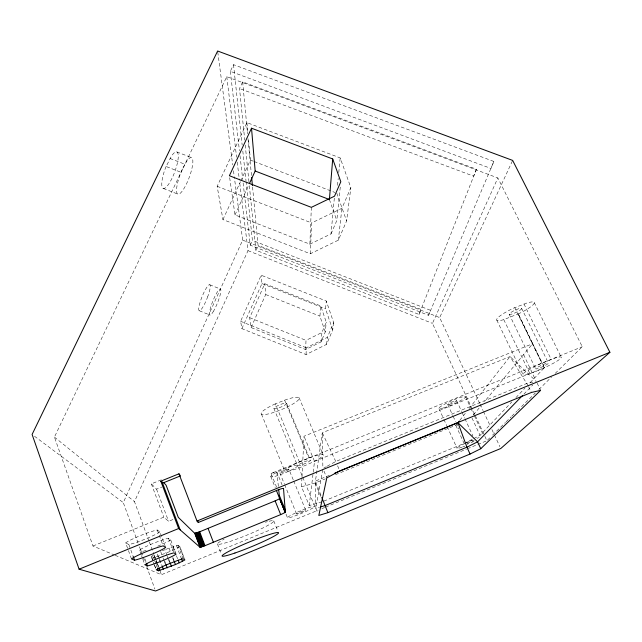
<?xml version="1.0" encoding="UTF-8"?>
<svg xmlns="http://www.w3.org/2000/svg" width="642" height="642" viewBox="0 0 642 642"><rect width="100%" height="100%" fill="white"/><g stroke="black" fill="none" stroke-linecap="round" stroke-linejoin="round"><path stroke-width="0.48" stroke-dasharray="3.21 2.41" d="M305.632 349.561L306.001 340.38L321.907 332.516L326.272 322.252L320.751 305.969L264.785 283.724L249.674 317.71L251.078 327.54L305.632 349.561L321.032 341.929L325.261 331.962L326.272 322.252M229.675 177.69L234.988 214.926L309.869 244.161L311.346 207.35M306.041 354.561L306.322 347.795L327.372 337.363L333.639 322.557L326.313 301.058L261.174 275.217L240.614 321.281L241.89 328.632L306.041 354.561L326.585 344.369L332.708 329.892L333.639 322.557M310.311 253.791L311.619 222.935L341.913 208.297L350.853 187.673L340.196 157.916L246.921 122.622L217.157 186.308L222.935 219.58L310.311 253.791L338.318 240.172L346.608 220.952L350.853 187.673M321.979 501.779L309.251 505.551L301.499 486.748L301.949 477.841M301.997 476.846L304.011 436.247L532.683 343.695L544.472 367.609L529.064 383.804M325.261 331.962L319.917 316.153L320.751 305.969M321.032 341.929L321.907 332.516M309.869 244.161L331.023 233.897L334.506 196.203M332.708 329.892L325.55 308.858L326.313 301.058M337.531 185.329L338.198 178.476M338.767 172.602L340.196 157.916M331.023 233.897L336.801 220.575L340.404 185.731M326.585 344.369L327.372 337.363M338.318 240.172L341.913 208.297M309.251 505.551L313.111 473.154M313.224 472.175L314.516 461.373L304.011 436.247M322.725 469.519L315.88 508.352L317.71 512.798M249.353 185.731L255.877 250.211L419.066 314.476L476.452 169.215L242.66 81.887L239.522 88.516L244.738 140.1M493.858 161.455L491.042 168.501L230.342 71.318L233.519 64.657L493.858 161.455L428.535 315.318L250.244 245.172L242.853 180.595M428.535 315.318L430.533 310.327L252.41 240.373L246.119 181.798M476.452 169.215L473.627 176.189L239.522 88.516M419.066 314.476L421.088 309.444L258.06 245.364L252.523 186.549M166.101 166.511L165.283 168.525A19.469 5.024 -69.6 0 0 163.269 188.427A19.469 5.024 -69.6 0 0 174.744 171.895L176.309 167.193A19.469 5.024 -69.6 0 0 171.542 155.942L166.101 166.511L181.052 172.305M251.078 327.54L265.7 294.526L264.785 283.724M241.89 328.632L261.952 283.571L261.174 275.217M474.663 414.331L432.451 323.375L497.847 177.954L226.778 76.687L54.418 437.09L92.994 546.005L114.26 554.929M255.877 250.211L258.06 245.364M250.244 245.172L252.41 240.373M148.984 540.989L134.475 501.635L248.005 250.661L239.514 181.068M138.062 543.044L123.28 502.614L242.668 240.132L234.274 176.759M234.988 214.926L248.582 185.361M222.935 219.58L240.429 181.734M240.846 180.827L250.42 160.099L248.398 138.407M479.694 403.369L439.666 317.589L512.653 160.412M496.796 320.133L523.045 374.663A20.985 2.624 -24.3 0 1 540.476 363.781L554.648 358.18A20.985 2.624 -24.3 0 1 548.388 365.852L544.288 367.802L518.238 313.834L532.683 343.695L484.269 401.876M459.816 420.341L466.02 412.469M469.117 408.537L510.029 356.575L536.287 381.364M473.483 414.844L481.099 405.696M473.828 438.502L480.015 435.356L511.794 401.956M515.935 397.599L524.923 388.161M523.856 394.164L532.828 384.919M489.758 437.908L486.909 440.709L475.088 415.246M492.599 435.099L505.414 422.476M506.121 421.77L511.104 416.859M511.818 416.16L516.802 411.249M517.508 410.543L535.308 393.008M538.863 389.501L551.671 376.878M555.234 373.371L582.278 346.712L497.847 177.954M152.836 560.739L151.223 556.165L154.224 564.326L153.165 561.646M151.167 556.205L153.494 557.417L158.422 555.956L170.507 551.293L179.856 546.631L184.856 559.936M131.45 558.877L125.655 542.899L127.22 541.848A20.375 2.528 -21.5 0 1 154 530.806L157.25 529.987L159.858 531.897L165.66 547.49M159.858 531.897L158.253 532.94A20.375 2.528 -21.5 0 1 132.148 543.718L128.873 544.568L125.655 542.899M141.176 554.68L139.499 550.09L141.288 548.966A18.698 2.135 -21.7 0 1 165.957 538.879L168.493 538.229L170.692 539.842L176.06 554.198M170.692 539.842L168.87 540.957A18.698 2.135 -21.7 0 1 157.475 546.278M152.01 555.707L153.59 554.8M323.753 468.074L326.329 466.662M327.187 466.196L335.774 461.486L526.994 383.378L535.356 381.565M335.541 474.663L457.586 424.49M323.809 501.137L464.094 443.453L472.937 438.951M518.078 314.058L522.082 312.068A20.68 3.651 -25 0 0 527.427 302.807L513.399 308.208A20.68 3.651 -25 0 0 497.389 318.263A20.68 3.651 -25 0 0 503.785 319.652L518.238 313.834M544.288 367.802L543.581 368.139A20.985 2.624 -24.3 0 1 523.013 374.623M275.346 403.842L272.08 405.375A20.624 3.876 -22.6 0 0 265.619 414.435A20.624 3.876 -22.6 0 0 295.834 402.093A20.624 3.876 -22.6 0 0 286.926 399.316L275.346 403.842L299.397 461.927M472.777 439.971L469.214 441.487A14.71 1.348 -23.5 0 0 465.731 443.076M162.306 550.748L164.817 549.704L166.848 555.161M115.183 555.322L161.415 574.718L318.135 510.197M321.843 508.665L324.627 507.525M325.55 507.14L466.509 449.111M467.432 448.726L485.978 441.094M329.346 475.353L315.463 481.035L315.88 508.352L319.507 507.26M301.499 486.748L315.182 483.001L325.366 478.828M92.994 546.005L163.814 517.147L168.589 521.296L173.87 519.145M276.646 487.246L271.06 473.475L582.278 346.712M314.516 461.373L544.472 367.609M161.327 479.831L151.351 483.859L156.544 489.18L161.784 487.061M465.923 442.723L472.303 440.171M165.668 549.375L177.97 545.243L179.856 546.631M143.062 551.269L144.771 550.82A18.698 2.135 -21.7 0 0 146.264 550.371M250.42 160.099L253.205 161.166M254.136 161.527L334.915 192.456M176.863 151.945L191.597 157.627M169.978 158.478L184.904 164.248M217.157 186.308L311.619 222.935M163.349 188.451L178.003 194.181M242.668 240.132L439.666 317.589M248.005 250.661L432.451 323.375M261.952 283.571L325.55 308.858M265.7 294.526L319.917 316.153M209.693 284.751L220.367 289.028M249.674 317.71L306.001 340.38M240.614 321.281L306.322 347.795M199.357 310.76L210.014 315.07M139.499 550.09L142.211 551.494M34.499 436.247L123.28 502.614M54.418 437.09L134.475 501.635M534.208 302.518L561.22 357.257M523.952 303.907L551.173 359.384M521.689 308.481A6.893 1.22 -25 0 1 512.541 313.834A6.893 1.22 -25 0 1 512.051 311.731A6.893 1.22 -25 0 1 521.689 308.481L548.445 363.139A6.998 0.875 -24.3 0 1 538.975 368.195A6.998 0.875 -24.3 0 1 538.758 366.63A6.998 0.875 -24.3 0 1 548.445 363.139M514.748 307.606L541.848 363.179M509.17 314.235L535.677 368.853M537.153 383.154L540.628 390.336M503.785 319.652L529.843 373.572M528.189 385.858L510.029 356.575L322.284 432.756L315.463 481.035L321.441 496.515M528.591 386.693L531.375 392.479M523.615 354.593L534.593 377.994M335.774 461.486L322.284 432.756L322.878 467.553M480.112 404.267L483.065 410.591M483.482 411.49L490.231 425.943M491.916 429.554L494.019 434.064M494.444 434.971L499.917 446.712M465.498 396.676L470.53 407.534M470.947 408.44L473.892 414.772M474.31 415.679L483.121 434.682M471.982 417.998L480.015 435.356M456.623 400.656L461.622 411.506M462.039 412.413L464.543 417.838M464.96 418.744L472.881 435.926M447.779 404.62L452.746 415.47M453.164 416.369L455.643 421.794M456.061 422.701L458.958 429.025M455.836 425.405L464.094 443.453M438.959 408.569L443.486 418.512M443.895 419.411L446.776 425.734M447.185 426.641L457.064 448.325M337.588 465.771L339.762 470.907M299.1 397.719L323.103 454.745M323.961 471.092L326.81 477.881M286.629 403.409A6.869 1.292 -22.6 0 1 277.127 408.424A6.869 1.292 -22.6 0 1 277.047 406.041A6.869 1.292 -22.6 0 1 286.629 403.409L310.399 460.402A6.974 0.931 -22.7 0 1 300.649 465.241A6.974 0.931 -22.7 0 1 300.817 463.428A6.974 0.931 -22.7 0 1 310.399 460.402M284.607 400.127L308.778 458.107M315.182 483.001L320.96 496.884M297.888 465.522A14.654 1.95 -22.5 0 1 277.521 475.61A14.654 1.95 -22.5 0 1 277.601 471.926A14.654 1.95 -22.5 0 1 297.888 465.522L302.398 476.436M302.775 477.351L314.805 506.45A14.806 1.396 -22.6 0 1 294.068 516.256A14.806 1.396 -22.6 0 1 294.526 513.456A14.806 1.396 -22.6 0 1 314.805 506.45M273.909 408.529L297.511 465.659M288.868 469.198A4.879 0.65 -22.5 0 1 282.143 472.544A4.879 0.65 -22.5 0 1 282.039 471.372A4.879 0.65 -22.5 0 1 288.868 469.198L293.354 480.128M293.731 481.035L305.704 510.189A4.935 0.465 -22.6 0 1 298.859 513.448A4.935 0.465 -22.6 0 1 298.875 512.565A4.935 0.465 -22.6 0 1 305.704 510.189M261.495 414.186L284.871 471.292M279.832 472.889L284.302 483.835M284.671 484.75L296.588 513.953M271.06 473.475A7.078 0.955 -22.4 0 1 276.83 472.014L282.039 484.79M270.788 476.573L275.233 487.535M285.971 514.041L287.455 517.701M273.765 520.903L277.793 530.926M217.453 543.959L221.354 554.086M179.8 546.671L184.463 559.086M177.97 545.243L183.042 558.773M156.544 489.18L168.589 521.296M176.502 545.612L181.582 559.158M151.351 483.859L163.814 517.147M173.043 546.679L175.234 552.256M176.43 555.739L178.123 560.273M168.493 538.229L173.95 552.842M172.81 557.481L173.797 560.129M169.055 548.075L170.411 551.711M172.778 558.067L174.134 561.702M168.75 559.182L169.729 561.83M167.185 556.068L168.204 558.805M168.541 559.712L169.889 563.355M157.25 529.987L163.156 545.877M164.625 560.779L165.612 563.435M160.636 551.446L162.659 556.911M162.996 557.826L164.007 560.554M164.344 561.461L165.692 565.104M158.422 555.956L159.401 558.62M159.73 559.511L161.696 564.832M157.138 554.102L158.815 558.652M159.152 559.559L161.174 565.016M154.979 557.031L155.966 559.704M156.295 560.594L157.274 563.267M157.603 564.149L158.59 566.822M149.329 541.92L153.815 554.102M154.16 555.041L155.886 559.728M156.231 560.659L157.274 563.475M157.619 564.406L158.309 566.284M160.035 570.971L161.415 574.718M153.928 555.707L155.597 560.249M155.934 561.156L157.94 566.613M153.494 557.417L154.481 560.089M154.81 560.98L155.789 563.652M156.118 564.543L157.105 567.223M154.553 565.233L155.557 567.945M154.497 565.265L156.166 569.799M144.851 558.709L146.175 562.32M139.434 546.799L145.277 562.785M146.657 566.549L154.907 589.107M141.513 555.595L142.516 558.347M142.853 559.27L144.867 564.775M128.873 544.568L130.551 549.183M130.888 550.106L133.231 556.558M336.777 193.162L346.608 220.952M329.41 199.526L336.801 220.575M217.758 52.002L232.701 164.882M233.487 170.82L234.145 175.772M226.778 76.687L236.609 157.21M237.211 162.177L239.394 180.073M230.342 71.318L239.442 150.79M240.004 155.757L242.74 179.6M233.519 64.657L242.17 145.068M242.804 151.03L246.006 180.811M276.83 472.014L278.395 486.628M245.236 145.06L248.952 181.766M242.66 81.887L247.539 133.721M248.013 138.704L251.487 175.587M246.921 122.622L247.94 133.472M269.159 521.216A30.439 2.921 -22.3 0 1 261.422 528.703L256.359 531.062A30.439 2.921 -22.3 0 1 233.993 540.099L231.425 540.989A30.439 2.921 -22.3 0 1 224.106 539.208M265.355 522.243A30.439 2.921 -22.3 0 1 267.377 521.673M464.912 446.134A14.71 1.348 -23.5 0 1 462.649 446.968M461.951 447.209A14.71 1.348 -23.5 0 1 464.11 443.855M476.982 438.326A14.71 1.348 -23.5 0 1 479.197 437.539M473.94 441.247A4.903 0.449 -23.5 0 1 466.822 444.28M467.007 443.606A4.903 0.449 -23.5 0 1 474.165 440.556M207.759 296.508L207.053 298.458A13.996 2.64 -68.1 0 1 198.835 310.118A13.996 2.64 -68.1 0 1 204.894 290.569L206.379 287.977A13.996 2.64 -68.1 0 1 208.289 295.111L207.759 296.508M182.176 169.56L180.225 174.319A19.501 4.759 -69.5 0 0 179.303 193.948A19.501 4.759 -69.5 0 0 191.982 168.228A19.501 4.759 -69.5 0 0 186.445 161.696L182.176 169.56M300.994 461.205L296.066 463.444A20.921 2.793 -22.7 0 0 288.852 471.043A20.921 2.793 -22.7 0 0 319.467 458.428A20.921 2.793 -22.7 0 0 311.121 457.248L300.994 461.205M443.734 407.855A14.565 1.886 -23.7 0 0 465.378 397.262A14.565 1.886 -23.7 0 0 447.506 402.703A14.565 1.886 -23.7 0 0 443.734 407.855M449.4 404.372A4.855 0.626 -23.7 0 0 456.59 400.849A4.855 0.626 -23.7 0 0 450.596 402.686A4.855 0.626 -23.7 0 0 449.4 404.372M213.144 311.811A14.012 2.496 -68.1 0 0 220.8 289.678A14.012 2.496 -68.1 0 0 211.523 304.621A14.012 2.496 -68.1 0 0 213.144 311.811"/><path stroke-width="0.96" d="M329.41 199.526L332.708 158.959L251.52 128.207L229.395 175.731L311.346 207.35L334.506 196.203L340.822 181.75L332.708 158.959M249.409 183.564L255.171 171.021L251.52 128.207M459.199 421.136L457.963 422.709L334.891 473.082M522.468 395.584L477.576 441.816L466.927 447.193L324.956 505.623L320.414 506.987M179.977 475.192L178.966 473.812L160.789 481.163L178.645 528.527L200.031 547.273L205.007 545.692L280.674 514.603A5.939 0.594 -22.5 0 0 285.192 512.284L279.599 498.353L278.708 489.557M480.762 448.718L540.628 390.336L531.375 392.479L339.762 470.907L326.81 477.881L318.817 515.462L327.885 512.653L470.064 454.046L480.762 448.718L477.576 441.816L457.963 422.709L466.927 447.193L470.064 454.046M609.9 352.289L500.76 448.517L155.589 590.993L79.094 569.205L32.1 434.449L217.63 51.007L512.653 160.412L609.9 352.289L197.014 521.023L178.966 473.812M182.392 561.301L184.856 559.936L183.042 558.773L178.123 560.273L165.692 565.104L156.223 569.759L158.422 570.786L175.451 564.551L182.392 561.301L181.389 558.652M79.094 569.205L178.645 528.527M197.014 521.023L198.314 522.484L277.769 489.998A7.11 0.851 -22.5 0 1 283.523 488.442L285.329 512.147M163.742 482.559L166.15 485.288L178.275 517.348L194.703 533.293L199.686 531.777L275.129 500.872A5.914 0.666 -22.4 0 0 279.615 498.513L285.297 512.18L279.583 498.192M180.482 475.882L162.546 483.137L160.789 481.163M147.491 565.931L150.043 565.217A18.762 1.894 -21.8 0 0 174.223 555.29L176.06 554.198L173.95 552.842L171.422 553.532A18.762 1.894 -21.8 0 0 146.673 563.692L144.867 564.775L147.491 565.931L146.504 563.227M134.571 560.249L137.837 559.342A20.456 2.247 -21.7 0 0 164.039 548.501L165.66 547.49L163.156 545.877L159.906 546.751A20.456 2.247 -21.7 0 0 133.038 557.866L131.45 558.877L134.571 560.249L133.231 556.558M255.171 171.021L328.479 199.172M327.885 512.653L321.794 497.422M279.342 495.399L285.072 509.467M276.341 490.279L285.192 512.284M275.129 500.872L280.674 514.603M283.716 508.36L285.225 512.172M208.04 528.35L213.385 542.249M197.6 520.614L198.314 522.484M199.686 531.777L205.007 545.692M198.972 532.049L204.284 545.973M198.266 532.314L203.578 546.238M197.592 532.547L202.904 546.478M196.958 532.756L202.27 546.695M196.364 532.932L201.684 546.88M195.842 533.077L201.155 547.032M195.385 533.189L200.697 547.153M194.999 533.261L200.32 547.233M194.703 533.293L200.031 547.273M180.193 529.883L161.936 481.484M178.211 560.209L179.198 562.865M174.126 561.012L175.451 564.551M170.058 562.713L171.374 566.252M165.933 564.318L167.249 567.857M162.025 565.722L163.341 569.269M158.919 567.713L159.898 570.385M157.434 568.114L158.422 570.786M251.672 177.577L252.426 185.554M234.932 553.019A30.527 2.584 -22.4 0 0 278.524 533.037A30.527 2.584 -22.4 0 0 237.492 547.144A30.527 2.584 -22.4 0 0 234.932 553.019"/></g></svg>
